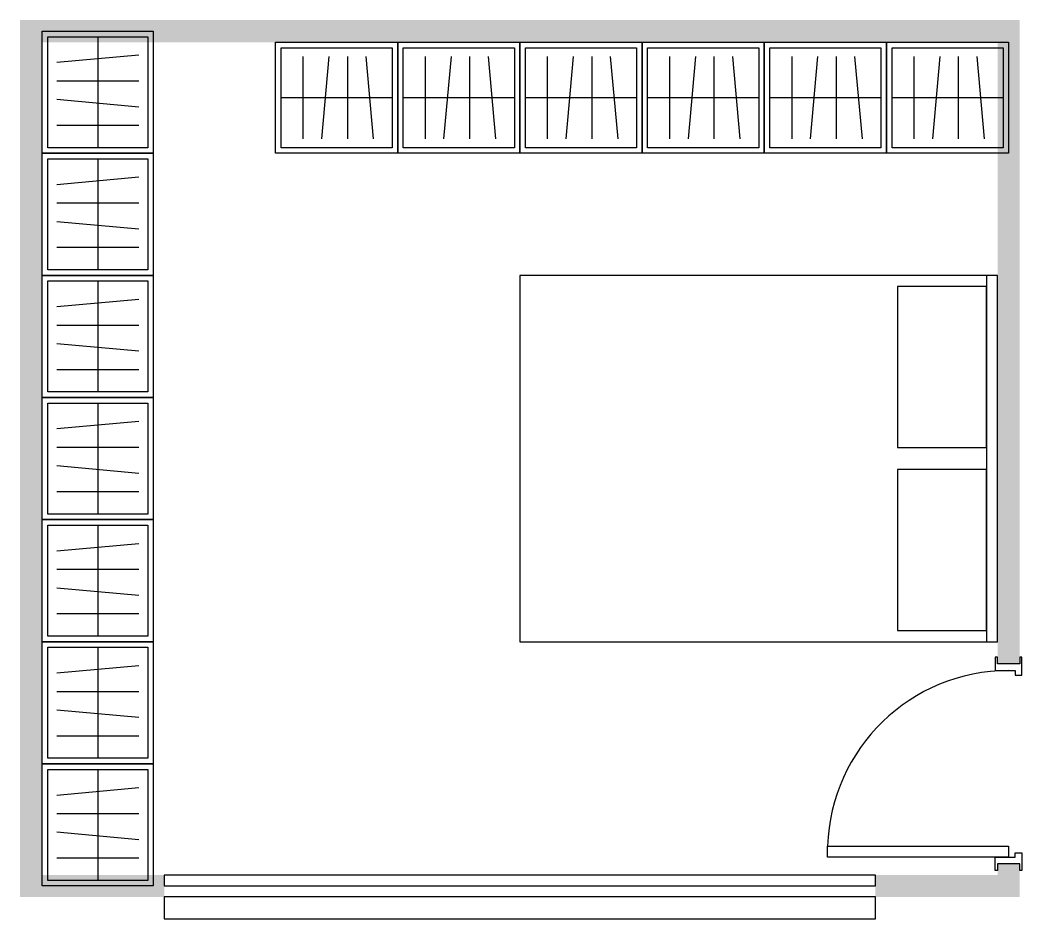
# Model space of a CAD drawing. Header units: millimetres. Extents: x -50 to 4460, y -148 to 3900.
import ezdxf

# ---------------------------------------------------------------- set-up
doc = ezdxf.new("R2010")
doc.units = ezdxf.units.MM

# ---------------------------------------------------------------- blocks, each defined once
blk = doc.blocks.new('Door_Wide')
blk.add_line((100, 50), (100, -50))
for points in [[(70, 60), (70, 50), (100, 50), (100, -50), (70, -50), (70, -60), (130, -60), (130, -50), (130, 30), (150, 30), (150, 60), (70, 60)], [(1030, 60), (1030, 50), (1000, 50), (1000, -50), (1030, -50), (1030, -60), (970, -60), (970, -50), (970, 30), (950, 30), (950, 60), (1030, 60)]]:
    blk.add_lwpolyline(points)
blk.add_lwpolyline([(970, 0), (970, -815), (920, -815), (920, 0)], close=True)
blk.add_arc((945, 0), 815, 180, 268.2422)
for points in [[(0, 50), (0, -50), (100, 50), (100, -50)], [(1000, 50), (1000, -50), (1100, 50), (1100, -50)]]:
    blk.add_solid(points)
blk = doc.blocks.new('robe')
at = {"true_color": 0xffffff}
for p, q in [((250, 25), (250, 525)), ((65, 425), (435, 425)), ((65, 341.7), (435, 308.3)), ((65, 225), (435, 225)), ((65, 108.3), (435, 141.7))]:
    blk.add_line(p, q, dxfattribs=at)
for points in [[(0, 0), (0, 550), (500, 550), (500, 0)], [(25, 25), (25, 525), (475, 525), (475, 25)]]:
    blk.add_lwpolyline(points, close=True, dxfattribs=at)
blk = doc.blocks.new('Bed')
at = {"true_color": 0xbebebe}
blk.add_line((0, -100), (1650, -100), dxfattribs=at)
at = {"true_color": 0xffffff}
for points in [[(0, -50), (0, -2200), (1650, -2200), (1650, -50)], [(50, -100), (50, -500), (775, -500), (775, -100)], [(875, -100), (875, -500), (1600, -500), (1600, -100)]]:
    blk.add_lwpolyline(points, close=True, dxfattribs=at)
blk = doc.blocks.new('AllBlock')
at = {"true_color": 0xffffff}
for points in [[(599.5, 49.5), (599.5, 0), (3800.5, 0), (3800.5, 49.5)], [(599.5, -49.5), (599.5, -148.5), (3800.5, -148.5), (3800.5, -49.5)]]:
    blk.add_lwpolyline(points, close=True, dxfattribs=at)
for points in [[(-50, 3900), (-50, 3800), (600, 3900), (600, 3800)], [(-50, 3900), (-50, 3250), (50, 3900), (50, 3250)], [(500, 3900), (500, 3800), (1150, 3900), (1150, 3800)], [(1050, 3900), (1050, 3800), (1700, 3900), (1700, 3800)], [(1600, 3900), (1600, 3800), (2250, 3900), (2250, 3800)], [(2150, 3900), (2150, 3800), (2800, 3900), (2800, 3800)], [(2700, 3900), (2700, 3800), (3350, 3900), (3350, 3800)], [(3250, 3900), (3250, 3800), (3900, 3900), (3900, 3800)], [(3800, 3900), (3800, 3800), (4450, 3900), (4450, 3800)], [(4350, 3900), (4350, 3250), (4450, 3900), (4450, 3250)], [(-50, 3350), (-50, 2700), (50, 3350), (50, 2700)], [(4350, 3350), (4350, 2700), (4450, 3350), (4450, 2700)], [(-50, 2800), (-50, 2150), (50, 2800), (50, 2150)], [(4350, 2800), (4350, 2150), (4450, 2800), (4450, 2150)], [(-50, 2250), (-50, 1600), (50, 2250), (50, 1600)], [(4350, 2250), (4350, 1600), (4450, 2250), (4450, 1600)], [(-50, 1700), (-50, 1050), (50, 1700), (50, 1050)], [(4350, 1700), (4350, 1050), (4450, 1700), (4450, 1050)], [(-50, 1150), (-50, 500), (50, 1150), (50, 500)], [(-50, 600), (-50, -50), (50, 600), (50, -50)], [(-50, 50), (-50, -50), (600, 50), (600, -50)], [(3800, 50), (3800, -50), (4450, 50), (4450, -50)]]:
    blk.add_solid(points)
for name, p, rotation in [('robe', (550, 3850), 180), ('robe', (1650, 3300), 90), ('robe', (2200, 3300), 90), ('robe', (2750, 3300), 90), ('robe', (3300, 3300), 90), ('robe', (3850, 3300), 90), ('robe', (4400, 3300), 90), ('robe', (550, 3300), 180), ('robe', (550, 2750), 180), ('Bed', (4400, 2750), 270), ('robe', (550, 2200), 180), ('robe', (550, 1650), 180), ('robe', (550, 1100), 180), ('Door_Wide', (4400, 1100), 270), ('robe', (550, 550), 180)]:
    blk.add_blockref(name, p, dxfattribs=dict(rotation=rotation))

msp = doc.modelspace()

# ---------------------------------------------------------------- block references
msp.add_blockref('AllBlock', (0, 0))

doc.saveas('drawing.dxf')
